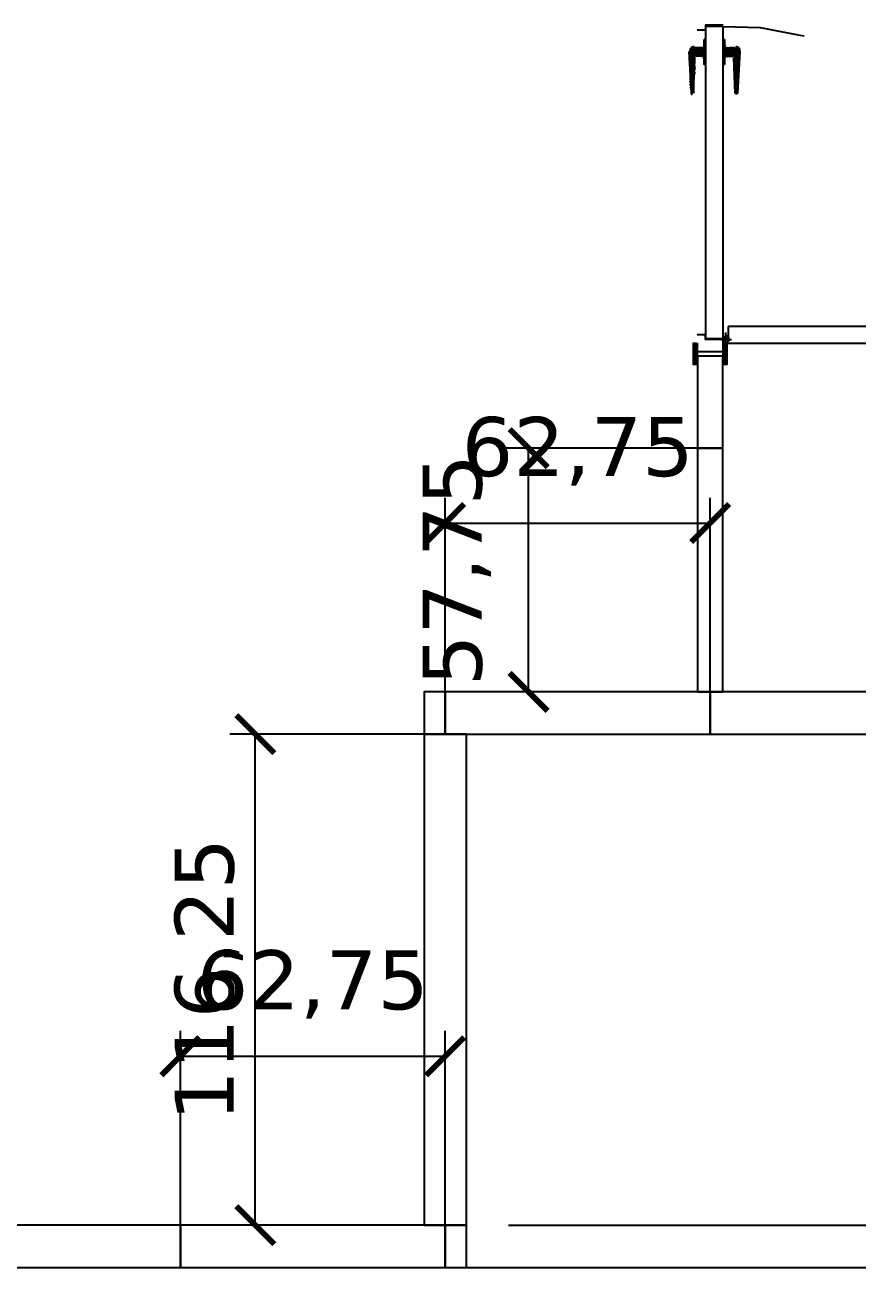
# Model space of a CAD drawing. Header units: centimetres. Extents: x -135 to 4129, y -1176 to 1044.
# Drawn here: x 2470.8 to 2668, y -4.8 to 294.1 of the extents above; entities that cross this region are included whole.
import ezdxf

# ---------------------------------------------------------------- set-up
doc = ezdxf.new("R2010")
doc.units = ezdxf.units.CM
for name, color, linetype in [('IC_KAPILAR', 7, 'Continuous'), ('MONTAJ_OZEL_OLCU', 6, 'Continuous'), ('MONTAJ_OZEL_PANO', 6, 'Continuous'), ('MONTAJ_STANDART', 7, 'Continuous'), ('OLCULER', 7, 'Continuous')]:
    doc.layers.add(name, color=color, linetype=linetype)
doc.styles.add('PORTMAN', font='DejaVuSans.ttf')
doc.dimstyles.new('PORTMAN', dxfattribs={"dimtxt": 14, "dimasz": 9, "dimexe": 6, "dimexo": 5, "dimgap": 4, "dimtad": 1, "dimtxsty": 'PORTMAN', "dimblk": 'ARCHTICK', "dimcen": 2.5, "dimazin": 3, "dimtfac": 0.5, "dimtmove": 2, "dimatfit": 3})

# ---------------------------------------------------------------- blocks, each defined once
blk = doc.blocks.new('BOM_D06_627p5_DIS_DOLU')
blk.add_lwpolyline([(0, 0), (10, 0), (10, 62.75), (0, 62.75)], close=True)
blk = doc.blocks.new('MNT_BOM_D06_627p5_DIS_DOLU')
blk.add_blockref('BOM_D06_627p5_DIS_DOLU', (0, 0))
blk = doc.blocks.new('_ARCHTICK')
at = {"color": 0, "linetype": 'BYBLOCK', "const_width": 0.15}
blk.add_lwpolyline([(-0.5, -0.5), (0.5, 0.5)], dxfattribs=at)
blk = doc.blocks.new('BOM_D01_1255p0_DIS_DOLU')
blk.add_lwpolyline([(0, 0), (10, 0), (10, 125.5), (0, 125.5)], close=True)
blk = doc.blocks.new('MNT_BOM_D01_1255p0_DIS_DOLU')
blk.add_blockref('BOM_D01_1255p0_DIS_DOLU', (0, 0))
blk = doc.blocks.new('BOM_D16_1162p5_DIS_DOLU')
blk.add_lwpolyline([(0, 0), (10, 0), (10, 116.25), (0, 116.25)], close=True)
blk = doc.blocks.new('MNT_BOM_D16_1162p5_DIS_DOLU')
blk.add_blockref('BOM_D16_1162p5_DIS_DOLU', (0, 0))
blk = doc.blocks.new('BOM_I09_577p5_IC_DOLU')
blk.add_lwpolyline([(0, 0), (6, 0), (6, 57.75), (0, 57.75)], close=True)
blk = doc.blocks.new('MNT_BOM_I09_577p5_IC_DOLU')
blk.add_blockref('BOM_I09_577p5_IC_DOLU', (0, 0))
blk = doc.blocks.new('kaynak-ic-kapi')
at = {"color": 133, "linetype": 'Continuous', "lineweight": 25, "true_color": 0x6ec1dd}
for p, q in [((54328.39, 7919.03), (54328.39, 7993.18)), ((54324.44, 7991.77), (54324.44, 7920.16)), ((54258.47, 7922.41), (54259.03, 7922.41)), ((54259.03, 7922.41), (54258.47, 7922.41)), ((54258.47, 7921.57), (54258.75, 7922.41)), ((54258.47, 7921.85), (54258.47, 7921.57)), ((54258.47, 7919.59), (54258.47, 7921.85)), ((54258.47, 7921.29), (54258.47, 7921.57)), ((54258.47, 7921.57), (54258.47, 7921.57)), ((54258.47, 7921.29), (54258.47, 7921.29)), ((54258.47, 7921.29), (54258.75, 7921.29)), ((54258.75, 7922.7), (54258.75, 7922.7)), ((54259.03, 7922.7), (54258.75, 7922.7)), ((54258.75, 7922.7), (54258.75, 7922.7)), ((54259.03, 7922.13), (54258.75, 7922.41)), ((54258.75, 7921.29), (54259.31, 7922.13)), ((54259.03, 7921.29), (54258.75, 7921.29)), ((54259.03, 7921.29), (54258.75, 7921)), ((54259.6, 7921.29), (54258.75, 7921.29)), ((54259.03, 7922.7), (54259.31, 7922.98)), ((54259.03, 7922.41), (54259.03, 7922.7)), ((54259.31, 7922.7), (54259.03, 7922.7)), ((54259.03, 7922.41), (54259.03, 7922.41)), ((54259.31, 7922.41), (54259.03, 7922.13)), ((54259.03, 7922.13), (54259.31, 7922.13)), ((54259.03, 7922.13), (54259.6, 7921.29)), ((54259.31, 7922.98), (54259.31, 7922.7)), ((54259.31, 7922.98), (54269.18, 7922.41)), ((54259.31, 7922.7), (54259.6, 7922.7)), ((54259.31, 7922.41), (54259.6, 7922.41)), ((54259.6, 7922.7), (54259.6, 7922.98)), ((54259.6, 7922.41), (54259.6, 7922.7)), ((54260.44, 7922.7), (54259.6, 7922.7)), ((54259.6, 7922.41), (54259.6, 7922.41)), ((54260.44, 7922.41), (54259.6, 7922.41)), ((54259.6, 7922.41), (54259.88, 7921.57)), ((54259.6, 7921.57), (54259.6, 7921.29)), ((54259.6, 7921.57), (54259.88, 7921.57)), ((54259.88, 7921.29), (54259.6, 7921.29)), ((54259.88, 7921.29), (54259.6, 7921)), ((54259.88, 7921.57), (54260.44, 7922.41)), ((54260.16, 7921.29), (54259.88, 7921.57)), ((54260.16, 7922.98), (54260.44, 7922.7)), ((54260.72, 7922.41), (54260.16, 7921.29)), ((54260.16, 7921.29), (54260.72, 7922.13)), ((54260.16, 7921.29), (54260.16, 7921.29)), ((54260.44, 7922.98), (54260.44, 7922.7)), ((54260.72, 7922.41), (54260.44, 7922.7)), ((54260.72, 7922.41), (54260.44, 7922.41)), ((54260.44, 7922.13), (54260.44, 7922.41)), ((54260.44, 7922.13), (54260.72, 7922.13)), ((54260.44, 7921.29), (54260.44, 7921.29)), ((54260.44, 7921.29), (54260.44, 7921.29)), ((54260.44, 7919.59), (54260.44, 7921.29)), ((54260.72, 7922.7), (54260.72, 7922.98)), ((54261.01, 7922.7), (54260.72, 7922.7)), ((54260.72, 7922.7), (54260.72, 7922.7)), ((54260.72, 7922.7), (54261.01, 7922.7)), ((54260.72, 7922.41), (54260.72, 7922.13)), ((54260.72, 7922.41), (54261.01, 7922.41)), ((54260.72, 7922.13), (54261.01, 7921.57)), ((54269.18, 7921.85), (54260.72, 7921.57)), ((54260.72, 7921.29), (54260.72, 7921.29)), ((54261.29, 7922.41), (54261.01, 7922.7)), ((54262.13, 7922.7), (54261.01, 7922.7)), ((54261.01, 7922.7), (54261.29, 7922.7)), ((54261.29, 7922.41), (54261.01, 7922.41)), ((54262.13, 7922.41), (54261.01, 7922.41)), ((54261.01, 7922.41), (54261.57, 7921.57)), ((54261.29, 7921.57), (54261.29, 7921.57)), ((54261.29, 7921.57), (54261.57, 7921.57)), ((54262.13, 7922.41), (54261.57, 7921.57)), ((54261.57, 7921.57), (54261.85, 7922.41)), ((54261.85, 7922.7), (54261.85, 7922.7)), ((54261.85, 7922.7), (54261.85, 7922.7)), ((54262.13, 7922.13), (54261.85, 7922.41)), ((54261.85, 7921.57), (54262.13, 7922.13)), ((54262.13, 7922.41), (54262.13, 7922.7)), ((54262.13, 7922.41), (54262.13, 7922.7)), ((54262.42, 7922.7), (54262.13, 7922.7)), ((54262.13, 7922.41), (54262.13, 7922.41)), ((54262.42, 7922.41), (54262.13, 7922.13)), ((54262.13, 7922.13), (54262.13, 7922.13)), ((54262.13, 7922.13), (54262.42, 7921.57)), ((54262.42, 7922.7), (54262.42, 7922.7)), ((54262.42, 7922.7), (54262.7, 7922.7)), ((54262.7, 7921.57), (54262.42, 7922.41)), ((54262.42, 7922.41), (54262.7, 7922.41)), ((54262.7, 7922.41), (54262.7, 7922.7)), ((54263.54, 7922.7), (54262.7, 7922.7)), ((54262.7, 7922.7), (54262.7, 7922.7)), ((54262.7, 7922.41), (54262.7, 7922.41)), ((54263.54, 7922.41), (54262.7, 7922.41)), ((54262.7, 7922.41), (54262.98, 7921.57)), ((54262.7, 7921.57), (54262.7, 7921.57)), ((54262.7, 7921.57), (54262.98, 7921.57)), ((54262.98, 7921.57), (54263.54, 7922.41)), ((54263.83, 7922.41), (54263.26, 7921.57)), ((54263.54, 7922.41), (54263.54, 7922.7)), ((54263.54, 7922.7), (54263.54, 7922.7)), ((54263.54, 7922.7), (54263.54, 7922.7)), ((54263.54, 7922.41), (54263.54, 7922.41)), ((54263.54, 7922.13), (54263.54, 7922.41)), ((54263.54, 7922.13), (54263.83, 7922.13)), ((54263.54, 7921.57), (54263.83, 7922.13)), ((54263.83, 7922.7), (54263.83, 7922.7)), ((54263.83, 7922.7), (54263.83, 7922.7)), ((54263.83, 7922.7), (54264.11, 7922.7)), ((54263.83, 7922.41), (54263.83, 7922.13)), ((54263.83, 7922.41), (54264.11, 7922.41)), ((54263.83, 7922.13), (54264.11, 7921.57)), ((54264.39, 7922.41), (54264.11, 7922.7)), ((54264.11, 7922.7), (54264.11, 7922.7)), ((54264.39, 7922.41), (54264.11, 7922.41)), ((54264.95, 7922.41), (54264.11, 7922.41)), ((54264.11, 7922.41), (54264.67, 7921.57)), ((54264.67, 7921.57), (54264.95, 7922.41)), ((54265.24, 7922.41), (54264.95, 7921.57)), ((54265.24, 7922.41), (54264.95, 7922.41)), ((54264.95, 7922.13), (54264.95, 7922.41)), ((54264.95, 7922.13), (54265.24, 7922.13)), ((54264.95, 7921.57), (54265.24, 7922.13)), ((54265.24, 7922.41), (54265.24, 7922.7)), ((54265.24, 7922.41), (54265.24, 7922.7)), ((54265.52, 7922.7), (54265.24, 7922.7)), ((54265.52, 7922.41), (54265.24, 7922.13)), ((54265.24, 7922.13), (54265.52, 7921.57)), ((54265.52, 7922.7), (54265.52, 7922.7)), ((54265.52, 7922.7), (54265.52, 7922.7)), ((54265.52, 7922.7), (54265.52, 7922.7)), ((54265.8, 7921.57), (54265.52, 7922.41)), ((54265.52, 7922.41), (54265.52, 7922.41)), ((54265.52, 7922.41), (54266.08, 7921.57)), ((54265.8, 7922.41), (54265.8, 7922.7)), ((54265.8, 7922.41), (54265.8, 7922.41)), ((54266.64, 7922.41), (54265.8, 7922.41)), ((54266.08, 7921.57), (54266.36, 7922.41)), ((54266.93, 7922.41), (54266.36, 7921.85)), ((54266.64, 7922.13), (54266.36, 7922.41)), ((54266.64, 7922.41), (54266.64, 7922.7)), ((54266.64, 7922.41), (54266.64, 7922.41)), ((54266.93, 7922.41), (54266.64, 7922.13)), ((54266.64, 7922.13), (54266.93, 7922.13)), ((54266.64, 7921.85), (54266.93, 7922.13)), ((54266.64, 7922.13), (54266.93, 7921.85)), ((54266.93, 7922.41), (54268.34, 7922.41)), ((54266.93, 7922.41), (54267.21, 7922.41)), ((54267.21, 7922.41), (54267.21, 7922.41)), ((54267.21, 7922.41), (54267.21, 7922.41)), ((54268.05, 7922.41), (54267.21, 7922.41)), ((54267.21, 7922.41), (54267.49, 7921.85)), ((54267.77, 7921.85), (54268.05, 7922.41)), ((54268.34, 7922.41), (54268.05, 7921.85)), ((54268.34, 7922.41), (54268.05, 7922.41)), ((54268.05, 7922.13), (54268.05, 7922.41)), ((54268.05, 7922.13), (54268.34, 7922.13)), ((54268.62, 7921.85), (54268.34, 7922.41)), ((54268.34, 7922.41), (54268.34, 7922.41)), ((54268.34, 7922.41), (54268.34, 7922.13)), ((54268.34, 7922.41), (54268.62, 7922.41)), ((54268.34, 7921.85), (54268.34, 7922.13)), ((54268.34, 7922.13), (54268.62, 7921.85)), ((54268.9, 7922.41), (54268.62, 7922.41)), ((54269.46, 7922.41), (54268.62, 7922.41)), ((54268.62, 7922.41), (54268.9, 7921.85)), ((54269.18, 7921.85), (54269.46, 7922.13)), ((54269.46, 7922.13), (54269.46, 7922.13)), ((54327.54, 7919.03), (54253.39, 7919.03)), ((54253.39, 7919.03), (54253.39, 7914.8)), ((54256.78, 7919.03), (54256.49, 7919.31)), ((54256.49, 7919.31), (54262.42, 7919.31)), ((54256.78, 7919.03), (54256.49, 7919.03)), ((54256.49, 7919.03), (54256.49, 7919.03)), ((54256.78, 7919.03), (54257.06, 7919.31)), ((54256.78, 7919.31), (54257.06, 7919.03)), ((54256.78, 7919.03), (54257.06, 7919.03)), ((54257.34, 7919.31), (54257.06, 7919.03)), ((54257.34, 7919.03), (54257.62, 7919.31)), ((54257.62, 7919.31), (54257.9, 7919.03)), ((54257.9, 7919.31), (54257.9, 7919.59)), ((54257.9, 7919.59), (54258.19, 7919.31)), ((54257.9, 7919.59), (54257.9, 7919.31)), ((54258.19, 7919.03), (54257.9, 7919.31)), ((54258.19, 7919.59), (54258.19, 7919.59)), ((54259.03, 7919.59), (54258.19, 7919.59)), ((54258.19, 7919.59), (54260.72, 7919.59)), ((54258.19, 7919.59), (54258.19, 7919.59)), ((54258.19, 7919.31), (54258.47, 7919.03)), ((54258.19, 7919.03), (54258.19, 7919.03)), ((54258.19, 7919.03), (54258.47, 7919.03)), ((54258.47, 7921), (54258.47, 7920.72)), ((54258.47, 7921), (54258.75, 7921)), ((54258.47, 7920.72), (54258.47, 7920.72)), ((54258.47, 7920.72), (54258.47, 7920.72)), ((54258.47, 7920.72), (54258.75, 7920.16)), ((54259.03, 7920.16), (54258.47, 7920.16)), ((54258.47, 7919.88), (54259.03, 7919.88)), ((54258.47, 7919.03), (54258.75, 7919.31)), ((54259.6, 7921), (54258.75, 7921)), ((54258.75, 7921), (54259.31, 7920.16)), ((54259.03, 7920.16), (54258.75, 7920.16)), ((54259.03, 7919.31), (54258.75, 7919.59)), ((54258.75, 7919.31), (54258.75, 7919.59)), ((54259.03, 7920.16), (54259.6, 7921)), ((54259.03, 7919.88), (54259.03, 7920.16)), ((54259.31, 7919.88), (54259.03, 7920.16)), ((54259.03, 7920.16), (54259.31, 7920.16)), ((54259.03, 7919.88), (54259.03, 7919.59)), ((54259.03, 7919.59), (54259.31, 7919.31)), ((54259.03, 7919.31), (54259.31, 7919.31)), ((54259.03, 7919.03), (54259.31, 7919.31)), ((54259.31, 7919.88), (54260.44, 7919.88)), ((54259.31, 7919.88), (54259.6, 7919.88)), ((54259.31, 7919.88), (54259.6, 7919.88)), ((54259.31, 7919.31), (54259.6, 7919.03)), ((54259.6, 7920.72), (54259.6, 7921)), ((54259.6, 7920.72), (54259.88, 7920.72)), ((54259.6, 7919.88), (54259.88, 7920.72)), ((54259.6, 7919.88), (54259.6, 7920.16)), ((54260.44, 7920.16), (54259.6, 7920.16)), ((54259.6, 7919.88), (54259.6, 7919.59)), ((54259.6, 7919.88), (54259.6, 7919.59)), ((54260.44, 7919.59), (54259.6, 7919.59)), ((54259.6, 7919.03), (54259.6, 7919.03)), ((54259.6, 7919.03), (54259.88, 7919.03)), ((54260.16, 7921), (54259.88, 7920.72)), ((54259.88, 7920.72), (54260.44, 7920.16)), ((54260.44, 7920.44), (54260.16, 7921)), ((54260.16, 7921), (54260.16, 7921)), ((54260.16, 7921), (54260.44, 7921)), ((54260.44, 7921), (54260.44, 7921)), ((54260.44, 7921), (54260.44, 7921)), ((54260.44, 7920.16), (54260.44, 7920.16)), ((54260.44, 7919.59), (54260.44, 7919.59)), ((54260.44, 7919.31), (54260.44, 7919.59)), ((54260.44, 7919.31), (54260.72, 7919.31)), ((54260.44, 7919.03), (54260.72, 7919.31)), ((54260.72, 7919.59), (54260.72, 7919.59)), ((54260.72, 7919.59), (54260.72, 7919.59)), ((54261.01, 7919.59), (54261.01, 7919.31)), ((54261.29, 7919.03), (54261.01, 7919.31)), ((54261.29, 7919.31), (54261.57, 7919.03)), ((54261.29, 7919.03), (54261.29, 7919.03)), ((54261.29, 7919.03), (54261.57, 7919.03)), ((54261.57, 7919.03), (54261.85, 7919.31)), ((54262.13, 7919.31), (54261.85, 7919.03)), ((54261.85, 7919.03), (54262.13, 7919.31)), ((54262.42, 7919.31), (54262.42, 7919.31)), ((54325.85, 7919.59), (54328.95, 7919.59)), ((54327.26, 7914.8), (54327.26, 7919.03)), ((54327.54, 7918.47), (54327.54, 7921)), ((54328.95, 7919.59), (54328.39, 7919.59)), ((54328.39, 7919.31), (54328.67, 7919.03)), ((54328.39, 7919.03), (54328.67, 7919.03)), ((54329.24, 7919.88), (54328.67, 7919.03)), ((54328.67, 7919.03), (54328.95, 7919.59)), ((54329.24, 7919.88), (54328.95, 7919.59)), ((54328.95, 7919.31), (54328.95, 7919.59)), ((54328.95, 7919.31), (54329.24, 7919.31)), ((54328.95, 7919.03), (54329.24, 7919.31)), ((54329.24, 7919.88), (54329.24, 7919.88)), ((54329.24, 7919.88), (54329.24, 7919.88)), ((54329.52, 7919.88), (54329.24, 7919.59)), ((54329.24, 7919.59), (54329.52, 7919.03)), ((54329.8, 7919.03), (54329.52, 7919.88)), ((54329.52, 7919.88), (54329.52, 7919.88)), ((54329.52, 7919.88), (54330.08, 7919.03)), ((54329.8, 7919.88), (54329.8, 7919.88)), ((54329.8, 7919.88), (54329.8, 7919.59)), ((54330.65, 7919.59), (54329.8, 7919.59)), ((54329.8, 7919.03), (54329.8, 7919.03)), ((54329.8, 7919.03), (54330.08, 7919.03)), ((54330.08, 7919.03), (54330.36, 7919.59)), ((54330.93, 7919.88), (54330.36, 7919.03)), ((54330.65, 7919.31), (54330.36, 7919.59)), ((54330.36, 7912.83), (54330.36, 7919.03)), ((54330.65, 7919.88), (54330.65, 7919.88)), ((54330.65, 7919.88), (54330.65, 7919.59)), ((54330.65, 7919.31), (54330.93, 7919.31)), ((54330.65, 7919.03), (54330.93, 7919.31)), ((54331.49, 7919.03), (54330.93, 7919.88)), ((54330.93, 7919.88), (54330.93, 7919.59)), ((54330.93, 7919.88), (54331.21, 7919.88)), ((54330.93, 7919.59), (54331.21, 7919.03)), ((54331.49, 7919.88), (54331.21, 7919.88)), ((54331.49, 7919.88), (54331.21, 7919.59)), ((54331.21, 7919.88), (54331.49, 7919.03)), ((54332.05, 7919.59), (54331.21, 7919.59)), ((54331.49, 7919.03), (54331.21, 7919.03)), ((54331.49, 7919.03), (54332.05, 7919.59)), ((54331.49, 7919.03), (54331.49, 7919.03)), ((54332.34, 7919.88), (54331.77, 7919.03)), ((54332.34, 7919.88), (54332.05, 7919.59)), ((54332.05, 7919.31), (54332.05, 7919.59)), ((54332.05, 7919.31), (54332.34, 7919.31)), ((54332.05, 7919.03), (54332.34, 7919.31)), ((54332.9, 7919.03), (54332.34, 7919.88)), ((54332.34, 7919.88), (54332.34, 7919.88)), ((54332.34, 7919.88), (54332.34, 7919.59)), ((54332.34, 7919.88), (54332.62, 7919.88)), ((54332.34, 7919.59), (54332.62, 7919.03)), ((54332.62, 7919.88), (54333.18, 7919.03)), ((54332.9, 7919.88), (54332.9, 7919.88)), ((54332.9, 7919.88), (54332.9, 7919.59)), ((54333.46, 7919.59), (54332.9, 7919.59)), ((54332.9, 7919.03), (54332.9, 7919.03)), ((54332.9, 7919.03), (54333.18, 7919.03)), ((54333.18, 7919.03), (54333.46, 7919.31)), ((54333.46, 7919.03), (54333.46, 7919.03)), ((54253.39, 7914.8), (54327.26, 7914.8)), ((54254.24, 7914.8), (54254.24, 7912.83)), ((54256.49, 7914.8), (54256.49, 7914.8)), ((54256.78, 7914.52), (54256.49, 7914.8)), ((54257.34, 7914.8), (54256.49, 7914.8)), ((54256.49, 7914.8), (54256.49, 7914.8)), ((54256.49, 7914.8), (54256.49, 7914.52)), ((54256.49, 7914.52), (54256.49, 7914.52)), ((54256.78, 7914.52), (54256.49, 7914.52)), ((54256.49, 7914.52), (54256.49, 7914.52)), ((54257.62, 7914.52), (54257.34, 7914.8)), ((54257.34, 7914.8), (54257.34, 7914.8)), ((54257.34, 7914.8), (54257.34, 7914.8)), ((54257.62, 7914.52), (54257.34, 7914.52)), ((54257.9, 7914.8), (54257.62, 7914.8)), ((54257.62, 7914.8), (54257.62, 7914.8)), ((54257.62, 7914.8), (54257.9, 7914.8)), ((54257.62, 7914.52), (54257.62, 7914.52)), ((54257.62, 7914.52), (54257.62, 7914.52)), ((54257.62, 7914.52), (54257.9, 7914.52)), ((54257.9, 7914.8), (54258.19, 7914.8)), ((54257.9, 7914.52), (54258.19, 7914.52)), ((54257.9, 7914.24), (54257.9, 7914.52)), ((54258.19, 7914.52), (54258.19, 7914.8)), ((54259.03, 7914.8), (54258.19, 7914.8)), ((54258.19, 7914.24), (54258.19, 7914.52)), ((54258.19, 7914.52), (54258.19, 7914.24)), ((54259.03, 7914.24), (54258.19, 7914.24)), ((54258.19, 7914.24), (54258.19, 7914.24)), ((54258.19, 7914.24), (54260.72, 7914.24)), ((54258.47, 7913.67), (54258.75, 7914.24)), ((54258.47, 7914.24), (54258.47, 7911.98)), ((54258.47, 7913.39), (54258.47, 7913.67)), ((54258.47, 7913.67), (54258.47, 7913.67)), ((54258.47, 7913.67), (54258.47, 7913.67)), ((54258.47, 7913.39), (54258.47, 7913.39)), ((54258.47, 7913.39), (54258.75, 7913.39)), ((54259.31, 7911.98), (54258.47, 7913.11)), ((54258.47, 7913.11), (54258.47, 7912.83)), ((54258.47, 7913.11), (54258.75, 7913.11)), ((54258.47, 7912.83), (54258.47, 7912.83)), ((54258.47, 7912.83), (54258.47, 7912.83)), ((54258.47, 7912.83), (54258.75, 7912.26)), ((54259.03, 7912.26), (54258.47, 7912.26)), ((54259.03, 7914.8), (54258.75, 7914.8)), ((54258.75, 7914.8), (54258.75, 7914.8)), ((54259.03, 7914.24), (54258.75, 7914.24)), ((54258.75, 7914.24), (54258.75, 7914.24)), ((54258.75, 7913.39), (54259.31, 7914.24)), ((54259.03, 7913.39), (54258.75, 7913.39)), ((54259.03, 7913.39), (54258.75, 7913.11)), ((54259.6, 7913.39), (54258.75, 7913.39)), ((54259.6, 7913.11), (54258.75, 7913.11)), ((54258.75, 7913.11), (54259.31, 7912.26)), ((54259.03, 7912.26), (54258.75, 7912.26)), ((54259.03, 7914.52), (54259.03, 7914.8)), ((54259.31, 7914.8), (54259.03, 7914.8)), ((54259.03, 7914.52), (54259.03, 7914.24)), ((54259.31, 7914.52), (54259.03, 7914.52)), ((54259.03, 7914.24), (54259.03, 7914.52)), ((54259.03, 7914.24), (54259.31, 7914.52)), ((54259.03, 7914.24), (54259.31, 7914.24)), ((54259.03, 7914.24), (54259.31, 7914.24)), ((54259.03, 7912.26), (54259.6, 7913.11)), ((54259.03, 7911.98), (54259.03, 7912.26)), ((54259.31, 7911.98), (54259.03, 7912.26)), ((54259.03, 7912.26), (54259.31, 7912.26)), ((54259.31, 7914.8), (54259.31, 7914.8)), ((54259.31, 7914.8), (54259.6, 7914.8)), ((54259.31, 7914.52), (54259.6, 7914.52)), ((54259.31, 7914.24), (54259.31, 7914.24)), ((54259.31, 7914.24), (54259.6, 7913.39)), ((54259.6, 7914.52), (54259.6, 7914.8)), ((54260.44, 7914.8), (54259.6, 7914.8)), ((54259.6, 7914.8), (54259.6, 7914.8)), ((54259.6, 7914.24), (54259.6, 7914.52)), ((54259.6, 7914.52), (54259.6, 7914.52)), ((54259.6, 7914.52), (54259.88, 7914.24)), ((54259.88, 7913.39), (54259.6, 7914.24)), ((54260.44, 7914.24), (54259.6, 7914.24)), ((54259.6, 7913.67), (54259.6, 7913.39)), ((54259.6, 7913.67), (54259.88, 7913.67)), ((54259.88, 7913.39), (54259.6, 7913.39)), ((54259.88, 7913.39), (54259.6, 7913.11)), ((54259.6, 7912.83), (54259.6, 7913.11)), ((54259.6, 7912.83), (54259.88, 7912.83)), ((54259.6, 7911.98), (54259.88, 7912.83)), ((54259.6, 7911.98), (54259.6, 7912.26)), ((54260.44, 7912.26), (54259.6, 7912.26)), ((54259.88, 7913.67), (54260.16, 7914.24)), ((54259.88, 7914.24), (54259.88, 7913.67)), ((54260.16, 7913.39), (54259.88, 7913.67)), ((54260.16, 7913.11), (54259.88, 7912.83)), ((54259.88, 7912.83), (54260.44, 7912.26)), ((54260.16, 7914.24), (54260.44, 7914.24)), ((54260.44, 7913.96), (54260.16, 7913.39)), ((54260.16, 7913.39), (54260.44, 7913.67)), ((54260.16, 7913.39), (54260.16, 7913.39)), ((54260.44, 7912.55), (54260.16, 7913.11)), ((54260.16, 7913.11), (54260.16, 7913.11)), ((54260.16, 7913.11), (54260.44, 7913.11)), ((54260.72, 7914.52), (54260.44, 7914.8)), ((54260.72, 7914.52), (54260.44, 7914.8)), ((54260.44, 7914.8), (54260.44, 7914.8)), ((54260.44, 7914.8), (54260.44, 7914.8)), ((54260.72, 7914.52), (54260.44, 7914.24)), ((54260.44, 7914.24), (54260.44, 7914.24)), ((54260.44, 7914.24), (54260.72, 7914.24)), ((54260.44, 7914.24), (54260.44, 7912.55)), ((54260.44, 7913.39), (54260.44, 7913.39)), ((54260.44, 7913.39), (54260.44, 7913.39)), ((54260.44, 7913.11), (54260.44, 7913.11)), ((54260.44, 7913.11), (54260.44, 7913.11)), ((54260.72, 7911.98), (54260.44, 7912.26)), ((54260.72, 7911.98), (54260.44, 7912.26)), ((54260.44, 7912.26), (54260.44, 7912.26)), ((54261.01, 7914.8), (54260.72, 7914.8)), ((54260.72, 7914.8), (54260.72, 7914.8)), ((54260.72, 7914.8), (54261.01, 7914.8)), ((54261.01, 7914.24), (54260.72, 7914.52)), ((54260.72, 7914.52), (54260.72, 7914.24)), ((54260.72, 7914.52), (54261.01, 7914.52)), ((54260.72, 7914.24), (54260.72, 7914.24)), ((54260.72, 7914.24), (54260.72, 7914.24)), ((54260.72, 7914.24), (54260.72, 7914.24)), ((54260.72, 7912.55), (54260.72, 7912.55)), ((54260.72, 7911.98), (54260.72, 7912.26)), ((54260.72, 7912.26), (54260.72, 7912.26)), ((54269.18, 7911.98), (54260.72, 7912.26)), ((54261.29, 7914.52), (54261.01, 7914.8)), ((54262.13, 7914.8), (54261.01, 7914.8)), ((54261.01, 7914.8), (54261.29, 7914.8)), ((54261.01, 7914.52), (54261.01, 7914.52)), ((54261.01, 7914.24), (54261.01, 7914.52)), ((54261.29, 7911.98), (54261.01, 7912.26)), ((54262.13, 7912.26), (54261.01, 7912.26)), ((54261.01, 7911.98), (54261.29, 7912.26)), ((54261.29, 7914.52), (54261.29, 7914.52)), ((54261.85, 7914.8), (54261.85, 7914.8)), ((54261.85, 7914.8), (54261.85, 7914.8)), ((54261.85, 7912.26), (54261.85, 7912.26)), ((54261.85, 7912.26), (54261.85, 7912.26)), ((54262.13, 7914.52), (54262.13, 7914.8)), ((54262.13, 7914.52), (54262.13, 7914.8)), ((54262.42, 7914.8), (54262.13, 7914.8)), ((54262.13, 7914.52), (54262.13, 7914.52)), ((54262.13, 7914.52), (54262.13, 7914.52)), ((54262.13, 7911.98), (54262.13, 7912.26)), ((54262.13, 7911.98), (54262.13, 7912.26)), ((54262.42, 7911.98), (54262.13, 7912.26)), ((54262.42, 7914.8), (54262.42, 7914.8)), ((54262.42, 7914.8), (54262.42, 7914.8)), ((54262.42, 7914.52), (54262.42, 7914.52)), ((54262.42, 7914.52), (54262.42, 7914.52)), ((54262.42, 7914.52), (54262.42, 7914.52)), ((54262.42, 7912.26), (54262.42, 7911.98)), ((54262.7, 7911.98), (54262.7, 7912.26)), ((54263.54, 7912.26), (54262.7, 7912.26)), ((54262.7, 7911.98), (54262.7, 7912.26)), ((54263.26, 7912.26), (54263.54, 7912.26)), ((54263.83, 7911.98), (54263.54, 7912.26)), ((54263.54, 7911.98), (54263.54, 7912.26)), ((54263.54, 7912.26), (54263.54, 7912.26)), ((54263.83, 7911.98), (54263.83, 7912.26)), ((54264.39, 7911.98), (54264.11, 7912.26)), ((54264.67, 7912.26), (54264.11, 7912.26)), ((54264.11, 7911.98), (54264.11, 7912.26)), ((54265.24, 7911.98), (54264.95, 7912.26)), ((54265.24, 7911.98), (54265.24, 7912.26)), ((54326.42, 7914.8), (54326.42, 7912.83)), ((54328.39, 7912.83), (54328.67, 7912.83)), ((54328.39, 7912.55), (54328.67, 7912.83)), ((54328.39, 7912.83), (54328.95, 7912.26)), ((54328.95, 7912.26), (54328.39, 7912.26)), ((54329.24, 7911.98), (54328.67, 7912.83)), ((54328.95, 7912.83), (54329.24, 7912.26)), ((54329.24, 7911.98), (54328.95, 7912.26)), ((54328.95, 7912.26), (54328.95, 7912.26)), ((54328.95, 7912.26), (54329.24, 7912.26)), ((54329.24, 7912.26), (54329.52, 7912.83)), ((54329.52, 7911.98), (54329.24, 7912.26)), ((54329.8, 7912.83), (54329.52, 7911.98)), ((54329.52, 7911.98), (54330.08, 7912.83)), ((54329.8, 7912.83), (54329.8, 7912.83)), ((54329.8, 7912.83), (54330.08, 7912.83)), ((54329.8, 7911.98), (54329.8, 7912.26)), ((54330.65, 7912.26), (54329.8, 7912.26)), ((54330.08, 7912.83), (54330.36, 7912.26)), ((54330.93, 7911.98), (54330.36, 7912.83)), ((54330.65, 7912.26), (54330.36, 7912.26)), ((54330.65, 7912.83), (54330.93, 7912.26)), ((54330.65, 7911.98), (54330.65, 7912.26)), ((54330.65, 7912.26), (54330.93, 7912.26)), ((54331.49, 7912.83), (54330.93, 7911.98)), ((54330.93, 7912.26), (54331.21, 7912.83)), ((54330.93, 7911.98), (54330.93, 7912.26)), ((54331.49, 7912.83), (54331.21, 7912.83)), ((54331.21, 7911.98), (54331.49, 7912.83)), ((54331.49, 7911.98), (54331.21, 7912.26)), ((54332.05, 7912.26), (54331.21, 7912.26)), ((54331.49, 7912.83), (54331.49, 7912.83)), ((54331.49, 7912.83), (54332.05, 7912.26)), ((54332.34, 7911.98), (54331.77, 7912.83)), ((54332.05, 7912.83), (54332.34, 7912.26)), ((54332.05, 7912.26), (54332.05, 7912.26)), ((54332.05, 7912.26), (54332.34, 7912.26)), ((54332.34, 7912.26), (54332.62, 7912.83)), ((54332.34, 7911.98), (54332.34, 7912.26)), ((54332.62, 7911.98), (54333.18, 7912.83)), ((54332.9, 7912.83), (54332.9, 7912.83)), ((54332.9, 7912.83), (54333.18, 7912.83)), ((54332.9, 7911.98), (54332.9, 7912.26)), ((54333.46, 7912.26), (54332.9, 7912.26)), ((54333.18, 7912.83), (54333.46, 7912.55)), ((54333.46, 7912.83), (54333.46, 7912.83)), ((54258.47, 7911.98), (54259.03, 7911.98)), ((54259.03, 7911.7), (54258.47, 7911.7)), ((54258.47, 7911.42), (54258.75, 7911.7)), ((54259.03, 7911.42), (54258.75, 7911.7)), ((54259.03, 7911.98), (54259.03, 7911.7)), ((54259.31, 7911.7), (54259.03, 7911.7)), ((54259.03, 7911.7), (54259.6, 7910.85)), ((54259.03, 7911.42), (54259.31, 7911.42)), ((54259.03, 7911.14), (54259.31, 7911.42)), ((54259.31, 7911.98), (54259.6, 7911.98)), ((54259.88, 7910.85), (54259.31, 7911.7)), ((54259.31, 7911.7), (54259.6, 7911.7)), ((54259.31, 7910.85), (54269.18, 7911.42)), ((54259.6, 7911.98), (54259.6, 7911.7)), ((54260.44, 7911.7), (54259.6, 7911.7)), ((54259.6, 7911.7), (54259.88, 7911.14)), ((54259.6, 7911.14), (54259.6, 7910.85)), ((54259.6, 7911.14), (54259.88, 7911.14)), ((54259.88, 7910.85), (54260.44, 7911.7)), ((54259.88, 7910.85), (54259.88, 7910.85)), ((54260.72, 7911.98), (54260.44, 7911.7)), ((54260.44, 7911.42), (54260.44, 7911.7)), ((54260.44, 7911.42), (54260.72, 7911.42)), ((54260.44, 7910.85), (54260.72, 7911.42)), ((54260.72, 7911.98), (54261.01, 7911.98)), ((54261.29, 7910.85), (54260.72, 7911.7)), ((54260.72, 7911.7), (54260.72, 7911.7)), ((54260.72, 7911.7), (54261.01, 7911.7)), ((54260.72, 7911.7), (54261.01, 7910.85)), ((54261.29, 7911.98), (54261.01, 7911.7)), ((54262.13, 7911.7), (54261.01, 7911.7)), ((54261.01, 7911.7), (54261.57, 7911.14)), ((54261.29, 7911.14), (54261.29, 7910.85)), ((54261.29, 7911.14), (54261.57, 7911.14)), ((54261.57, 7910.85), (54261.85, 7911.7)), ((54262.13, 7911.98), (54261.85, 7911.14)), ((54262.13, 7911.42), (54261.85, 7911.7)), ((54261.85, 7911.14), (54262.13, 7911.42)), ((54262.13, 7911.98), (54262.13, 7911.7)), ((54262.42, 7911.7), (54262.13, 7911.7)), ((54262.13, 7911.7), (54262.42, 7911.14)), ((54262.13, 7911.42), (54262.13, 7911.42)), ((54262.42, 7911.98), (54262.7, 7911.98)), ((54262.7, 7911.14), (54262.42, 7911.7)), ((54262.42, 7911.7), (54262.7, 7911.7)), ((54262.7, 7911.98), (54262.7, 7911.7)), ((54263.54, 7911.7), (54262.7, 7911.7)), ((54262.7, 7911.7), (54262.98, 7911.14)), ((54262.7, 7911.14), (54262.7, 7911.14)), ((54262.7, 7911.14), (54262.98, 7911.14)), ((54262.98, 7911.14), (54263.54, 7911.7)), ((54263.54, 7911.98), (54263.54, 7911.7)), ((54263.54, 7911.42), (54263.54, 7911.7)), ((54263.54, 7911.42), (54263.83, 7911.42)), ((54263.54, 7911.14), (54263.83, 7911.42)), ((54263.83, 7911.98), (54264.11, 7911.98)), ((54264.39, 7911.14), (54263.83, 7911.7)), ((54263.83, 7911.7), (54263.83, 7911.7)), ((54263.83, 7911.7), (54264.11, 7911.7)), ((54263.83, 7911.7), (54264.11, 7911.14)), ((54264.39, 7911.98), (54264.11, 7911.7)), ((54264.95, 7911.7), (54264.11, 7911.7)), ((54264.11, 7911.7), (54264.39, 7911.14)), ((54264.67, 7911.14), (54264.95, 7911.7)), ((54265.24, 7911.98), (54264.95, 7911.14)), ((54265.24, 7911.98), (54264.95, 7911.7)), ((54264.95, 7911.42), (54264.95, 7911.7)), ((54264.95, 7911.42), (54265.24, 7911.42)), ((54265.52, 7911.98), (54265.24, 7911.98)), ((54265.52, 7911.7), (54265.24, 7911.7)), ((54265.24, 7911.7), (54265.52, 7911.14)), ((54265.24, 7911.14), (54265.24, 7911.42)), ((54265.52, 7911.98), (54265.52, 7911.98)), ((54265.52, 7911.98), (54265.52, 7911.98)), ((54265.52, 7911.98), (54265.8, 7911.98)), ((54265.8, 7911.14), (54265.52, 7911.7)), ((54265.52, 7911.7), (54265.52, 7911.7)), ((54265.52, 7911.7), (54266.08, 7911.14)), ((54265.8, 7911.98), (54265.8, 7911.98)), ((54265.8, 7911.98), (54265.8, 7911.7)), ((54266.64, 7911.7), (54265.8, 7911.7)), ((54266.08, 7911.14), (54266.36, 7911.7)), ((54266.93, 7911.98), (54266.36, 7911.14)), ((54266.64, 7911.42), (54266.36, 7911.7)), ((54266.93, 7911.98), (54266.64, 7911.98)), ((54266.64, 7911.98), (54266.64, 7911.98)), ((54266.64, 7911.98), (54266.64, 7911.7)), ((54266.93, 7911.7), (54266.64, 7911.7)), ((54266.64, 7911.7), (54266.93, 7911.14)), ((54266.64, 7911.42), (54266.93, 7911.42)), ((54266.64, 7911.14), (54266.93, 7911.42)), ((54266.93, 7911.98), (54266.93, 7911.98)), ((54266.93, 7911.98), (54267.21, 7911.98)), ((54267.21, 7911.14), (54266.93, 7911.7)), ((54266.93, 7911.7), (54267.21, 7911.7)), ((54267.21, 7911.98), (54267.21, 7911.98)), ((54267.21, 7911.98), (54267.21, 7911.7)), ((54267.21, 7911.98), (54267.21, 7911.98)), ((54268.05, 7911.7), (54267.21, 7911.7)), ((54267.21, 7911.7), (54267.49, 7911.14)), ((54267.77, 7911.14), (54268.05, 7911.7)), ((54268.34, 7911.98), (54268.05, 7911.42)), ((54268.34, 7911.98), (54268.05, 7911.7)), ((54268.05, 7911.42), (54268.05, 7911.7)), ((54268.05, 7911.42), (54268.34, 7911.42)), ((54268.34, 7911.98), (54268.34, 7911.98)), ((54268.34, 7911.98), (54268.34, 7911.98)), ((54268.62, 7911.42), (54268.34, 7911.7)), ((54268.34, 7911.7), (54268.34, 7911.7)), ((54268.34, 7911.7), (54268.62, 7911.7)), ((54268.34, 7911.7), (54268.34, 7911.42)), ((54268.34, 7911.42), (54268.34, 7911.42)), ((54268.9, 7911.98), (54268.62, 7911.7)), ((54269.46, 7911.7), (54268.62, 7911.7)), ((54268.62, 7911.7), (54268.9, 7911.42)), ((54268.9, 7911.98), (54268.9, 7911.98)), ((54269.18, 7911.7), (54269.18, 7911.7)), ((54269.18, 7911.42), (54269.46, 7911.42)), ((54269.18, 7911.42), (54269.18, 7911.42)), ((54269.46, 7911.42), (54269.46, 7911.7)), ((54329.24, 7911.98), (54329.24, 7911.98)), ((54329.24, 7911.98), (54329.24, 7911.98)), ((54329.52, 7911.98), (54329.52, 7911.98)), ((54329.8, 7911.98), (54329.8, 7911.98)), ((54330.65, 7911.98), (54330.65, 7911.98)), ((54330.93, 7911.98), (54331.21, 7911.98)), ((54331.49, 7911.98), (54331.49, 7911.98)), ((54332.34, 7911.98), (54332.62, 7911.98)), ((54332.9, 7911.98), (54332.9, 7911.98))]:
    blk.add_line(p, q, dxfattribs=at)
at = {"color": 7, "linetype": 'Continuous', "lineweight": 25}
blk.add_lwpolyline([(54253.39, 7919.03), (54253.68, 7927.77), (54255.37, 7936.79), (54255.65, 7938.2)], dxfattribs=at)
at = {"color": 133, "linetype": 'Continuous', "lineweight": 25, "true_color": 0x6ec1dd}
for points in [[(54259.31, 7922.41), (54258.47, 7921.29), (54258.47, 7921)], [(54258.47, 7921.29), (54259.88, 7921.29), (54260.44, 7921.29)], [(54259.88, 7921.29), (54259.31, 7919.88), (54259.03, 7919.59), (54259.03, 7919.31), (54258.75, 7919.03)], [(54259.88, 7921.29), (54259.31, 7922.41), (54259.03, 7922.7)], [(54259.31, 7922.41), (54260.72, 7922.41), (54262.13, 7922.41), (54263.54, 7922.41)], [(54261.29, 7921.57), (54260.72, 7922.41), (54260.44, 7922.98)], [(54264.39, 7921.57), (54263.83, 7922.41), (54263.54, 7922.7)], [(54263.83, 7922.41), (54265.24, 7922.41), (54266.64, 7922.41)], [(54267.21, 7921.85), (54266.93, 7922.41), (54266.93, 7922.7)], [(54253.11, 7919.03), (54253.11, 7914.8), (54254.24, 7914.8)], [(54256.49, 7919.31), (54256.49, 7919.03), (54262.42, 7919.03), (54262.42, 7919.31)], [(54259.31, 7919.59), (54259.31, 7919.88), (54258.47, 7921)], [(54259.31, 7919.88), (54259.31, 7919.59), (54259.03, 7919.59)], [(54259.31, 7919.59), (54259.6, 7919.31), (54259.88, 7919.03)], [(54259.6, 7919.59), (54259.6, 7919.31), (54259.88, 7919.03)], [(54259.88, 7919.03), (54260.16, 7919.31), (54260.44, 7919.59)], [(54260.72, 7919.59), (54260.44, 7919.31), (54260.16, 7919.03)], [(54260.72, 7919.59), (54260.72, 7919.31), (54261.01, 7919.03)], [(54324.44, 7920.16), (54327.26, 7920.16), (54327.26, 7919.03)], [(54327.54, 7919.03), (54327.54, 7914.8), (54326.42, 7914.8)], [(54328.39, 7919.03), (54328.39, 7919.88), (54333.46, 7919.88), (54333.46, 7919.03), (54327.54, 7919.03)], [(54328.39, 7919.88), (54329.24, 7919.88), (54330.65, 7919.88)], [(54330.93, 7919.88), (54332.34, 7919.88), (54333.46, 7919.88)], [(54256.49, 7914.8), (54262.42, 7914.8), (54262.42, 7914.52), (54256.49, 7914.52)], [(54256.49, 7914.52), (54257.62, 7914.52), (54259.03, 7914.52)], [(54257.9, 7914.52), (54257.62, 7914.52), (54257.62, 7914.8)], [(54259.03, 7914.24), (54258.47, 7913.39), (54258.47, 7913.11)], [(54258.47, 7913.39), (54259.88, 7913.39), (54260.44, 7913.39)], [(54259.88, 7913.39), (54259.31, 7911.98), (54258.75, 7911.14)], [(54259.6, 7914.24), (54259.31, 7914.52), (54259.03, 7914.8)], [(54259.31, 7914.52), (54260.72, 7914.52), (54262.13, 7914.52), (54262.42, 7914.52)], [(54261.01, 7912.26), (54260.72, 7911.98), (54260.16, 7910.85)], [(54260.72, 7914.52), (54260.44, 7914.52), (54260.44, 7914.24)], [(54263.83, 7912.26), (54263.83, 7911.98), (54263.26, 7911.14)], [(54332.9, 7912.83), (54332.34, 7911.98), (54332.05, 7912.26)], [(54259.31, 7911.98), (54260.72, 7911.98), (54262.13, 7911.98), (54263.54, 7911.98)], [(54263.83, 7911.98), (54265.24, 7911.98), (54266.64, 7911.98)], [(54266.93, 7911.98), (54268.34, 7911.98), (54269.18, 7911.98)], [(54328.39, 7911.98), (54329.24, 7911.98), (54330.65, 7911.98)], [(54330.93, 7911.98), (54332.34, 7911.98), (54333.46, 7911.98)]]:
    blk.add_lwpolyline(points, dxfattribs=at)
for points in [[(54269.18, 7922.13), (54269.18, 7922.13)], [(54328.39, 7912.83), (54333.46, 7912.83), (54333.46, 7911.98), (54328.39, 7911.98)]]:
    blk.add_lwpolyline(points, close=True, dxfattribs=at)
for points in [[(54258.49, 7922.7), (54258.3, 7922.52), (54258.19, 7922.26), (54258.19, 7921.99)], [(54259.22, 7922.98), (54258.95, 7922.99), (54258.69, 7922.89), (54258.49, 7922.7)], [(54327.4, 7920.44), (54327.01, 7920.44), (54326.7, 7920.12), (54326.7, 7919.74)], [(54326.7, 7919.74), (54326.7, 7919.35), (54327.01, 7919.03), (54327.4, 7919.03)], [(54328.11, 7919.74), (54328.11, 7920.12), (54327.79, 7920.44), (54327.4, 7920.44)], [(54327.4, 7919.03), (54327.79, 7919.03), (54328.11, 7919.35), (54328.11, 7919.74)], [(54258.19, 7912.12), (54258.19, 7911.85), (54258.3, 7911.6), (54258.49, 7911.41)], [(54258.49, 7911.41), (54258.69, 7911.22), (54258.95, 7911.13), (54259.22, 7911.14)]]:
    blk.add_open_spline(points, degree=3, dxfattribs=at)
blk = doc.blocks.new('BOM_K01_IC_KAPI_ACIKLIK820')
at = {"layer": 'IC_KAPILAR'}
blk.add_blockref('kaynak-ic-kapi', (0, 0), dxfattribs=at)
blk = doc.blocks.new('BOM_I11_1255p0_IC_K01_SAG_ALT')
blk.add_lwpolyline([(0, 0), (6, 0), (6, 21.75), (0, 21.75)], close=True)
at = {"layer": 'IC_KAPILAR', "rotation": 270}
blk.add_blockref('BOM_K01_IC_KAPI_ACIKLIK820', (-7912.93, 54353.219), dxfattribs=at)
blk = doc.blocks.new('MNT_BOM_I11_1255p0_IC_K01_SAG_ALT')
blk.add_blockref('BOM_I11_1255p0_IC_K01_SAG_ALT', (0, 0))
blk = doc.blocks.new('BOM_B02_DIS_KOSE_50x100')
blk.add_lwpolyline([(0, 0), (5, 0), (5, 10), (0, 10)], close=True)
blk = doc.blocks.new('MNT_BOM_B02_DIS_KOSE_50x100')
blk.add_blockref('BOM_B02_DIS_KOSE_50x100', (0, 0))
blk = doc.blocks.new('BOM_V05_VERANDA_ON_3137p5')
at = {"lineweight": 25}
for p, q in [((10, 10), (303.75, 10)), ((0, 0), (313.75, 0))]:
    blk.add_line(p, q, dxfattribs=at)
blk = doc.blocks.new('MNT_BOM_V05_VERANDA_ON_3137p5')
blk.add_blockref('BOM_V05_VERANDA_ON_3137p5', (0, 0))

msp = doc.modelspace()

# ---------------------------------------------------------------- block references
at = {"layer": 'MONTAJ_OZEL_PANO'}
for name, p in [('MNT_BOM_I09_577p5_IC_DOLU', (2630, 136.25)), ('MNT_BOM_D16_1162p5_DIS_DOLU', (2565.25, 10))]:
    msp.add_blockref(name, p, dxfattribs=at)
at = {"layer": 'MONTAJ_OZEL_PANO', "rotation": 270}
for p in [(2570.25, 136.25), (2507.5, 10)]:
    msp.add_blockref('MNT_BOM_D06_627p5_DIS_DOLU', p, dxfattribs=at)
at = {"layer": 'MONTAJ_STANDART'}
for name, p in [('MNT_BOM_I11_1255p0_IC_K01_SAG_ALT', (2630, 194)), ('MNT_BOM_B02_DIS_KOSE_50x100', (2565.25, 126.25)), ('MNT_BOM_B02_DIS_KOSE_50x100', (2570.25, 0)), ('MNT_BOM_V05_VERANDA_ON_3137p5', (2575.25, 0))]:
    msp.add_blockref(name, p, dxfattribs=at)
at = {"layer": 'MONTAJ_STANDART', "rotation": 270}
for p in [(2633, 136.25), (2382, 10)]:
    msp.add_blockref('MNT_BOM_D01_1255p0_DIS_DOLU', p, dxfattribs=at)

# ---------------------------------------------------------------- dimensions: what is measured, and where the dimension line sits
at = {"layer": 'MONTAJ_OZEL_OLCU'}
for base, p1, p2 in [((2570.25, 176.25), (2570.25, 126.25), (2633, 126.25)), ((2507.5, 50), (2507.5, 0), (2570.25, 0))]:
    msp.add_linear_dim(base=base, p1=p1, p2=p2, dimstyle='PORTMAN', override={"dimtxt": 14, "dimasz": 9, "dimexe": 6, "dimexo": 5, "dimdec": 2, "dimzin": 8, "dimdsep": 44}, dxfattribs=at).render()
for base, p1, p2 in [((2590, 136.25), (2636, 136.25), (2636, 194)), ((2525.25, 10), (2575.25, 10), (2575.25, 126.25))]:
    msp.add_linear_dim(base=base, p1=p1, p2=p2, angle=90, dimstyle='PORTMAN', override={"dimtxt": 14, "dimasz": 9, "dimexe": 6, "dimexo": 5, "dimdec": 2, "dimzin": 8, "dimdsep": 44}, dxfattribs=at).render()
at = {"layer": 'OLCULER'}
msp.add_linear_dim(base=(2126, -85), p1=(2126, 0), p2=(2889, 0), dimstyle='PORTMAN', override={"dimtxt": 14, "dimasz": 9, "dimexe": 6, "dimexo": 5, "dimdec": 2, "dimzin": 8, "dimdsep": 44}, dxfattribs=at).render()

doc.saveas('drawing.dxf')
